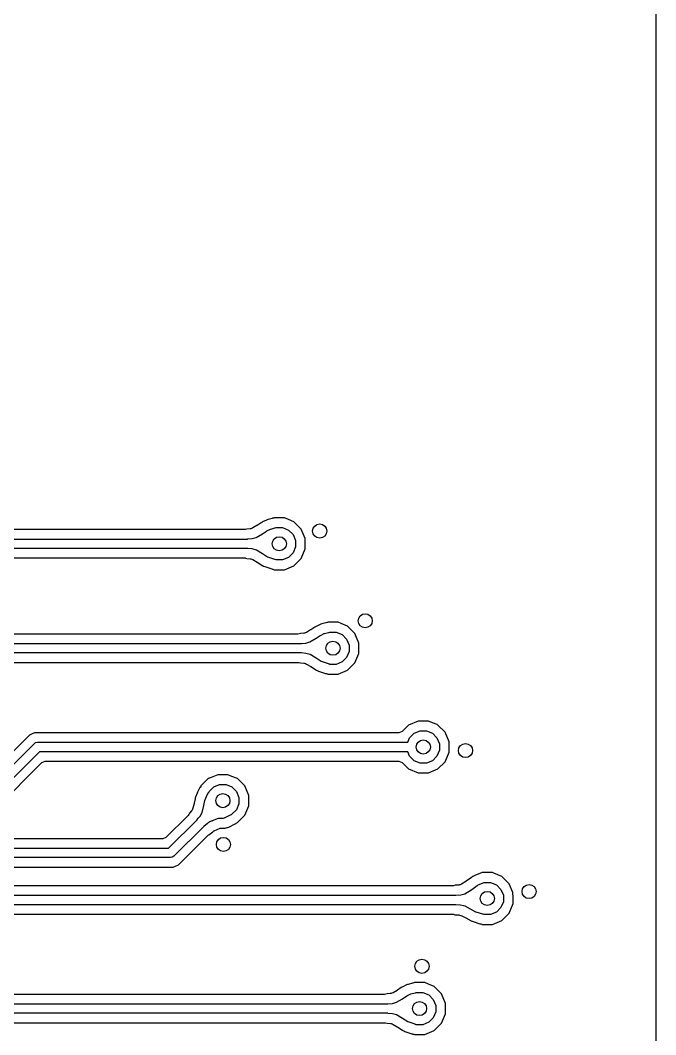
# Model space of a CAD drawing. Extents: x 114.9 to 199.6, y -137.1 to -76.7.
# Drawn here: x 192.83 to 199.58, y -119.61 to -108.83 of the extents above; entities that cross this region are included whole.
import ezdxf

# ---------------------------------------------------------------- set-up
doc = ezdxf.new("R2010")
doc.units = 0
doc.layers.add('BLACK', color=7, linetype='CONTINUOUS')

msp = doc.modelspace()

# ---------------------------------------------------------------- linework, layer by layer
at = {"layer": 'BLACK', "linetype": 'CONTINUOUS'}
for p, q in [((199.5795, -77.402406), (199.5795, -130.397593)), ((195.386044, -114.167191), (195.344587, -114.194918)), ((195.392909, -114.162969), (195.386044, -114.167191)), ((195.394439, -114.162107), (195.392909, -114.162969)), ((195.401588, -114.15843), (195.394439, -114.162107)), ((195.442778, -114.139188), (195.401588, -114.15843)), ((195.450844, -114.13582), (195.442778, -114.139188)), ((195.452657, -114.135149), (195.450844, -114.13582)), ((195.460964, -114.132465), (195.452657, -114.135149)), ((195.505512, -114.120078), (195.460964, -114.132465)), ((195.507881, -114.119665), (195.505512, -114.120078)), ((195.520354, -114.116506), (195.507849, -114.119485)), ((195.507849, -114.119485), (195.507881, -114.119665)), ((195.525199, -114.1145), (195.520354, -114.116506)), ((195.5252, -114.1145), (195.525199, -114.1145)), ((195.6348, -114.1145), (195.5252, -114.1145)), ((195.634801, -114.1145), (195.6348, -114.1145)), ((195.676744, -114.131874), (195.634801, -114.1145)), ((195.736058, -114.156443), (195.676744, -114.131874)), ((195.736059, -114.156444), (195.736058, -114.156443)), ((195.736061, -114.156445), (195.736059, -114.156444)), ((195.813555, -114.233939), (195.736061, -114.156445)), ((195.208525, -114.2395), (191.290062, -114.2395)), ((195.220846, -114.237926), (195.208525, -114.2395)), ((195.236038, -114.233979), (195.220846, -114.237926)), ((195.268977, -114.231434), (195.236038, -114.233979)), ((195.278354, -114.229782), (195.268977, -114.231434)), ((195.287384, -114.227266), (195.278354, -114.229782)), ((195.299447, -114.222078), (195.287384, -114.227266)), ((195.342562, -114.196202), (195.299447, -114.222078)), ((195.344587, -114.194918), (195.342562, -114.196202)), ((195.400097, -114.284715), (195.444705, -114.25488)), ((195.444705, -114.25488), (195.44624, -114.254015)), ((195.44624, -114.254015), (195.487423, -114.234776)), ((195.487423, -114.234776), (195.48923, -114.234108)), ((195.48923, -114.234108), (195.533778, -114.221722)), ((195.533778, -114.221722), (195.536845, -114.222096)), ((195.536845, -114.222096), (195.545859, -114.218363)), ((195.545859, -114.218363), (195.614141, -114.218363)), ((195.614141, -114.218363), (195.677225, -114.244493)), ((195.677225, -114.244493), (195.725507, -114.292775)), ((195.813555, -114.23394), (195.813555, -114.233939)), ((195.813557, -114.233942), (195.813555, -114.23394)), ((195.8555, -114.3352), (195.813557, -114.233942)), ((191.32, -114.34), (195.242349, -114.34)), ((195.242349, -114.34), (195.244161, -114.339166)), ((195.244161, -114.339166), (195.292142, -114.335461)), ((195.292142, -114.335461), (195.335825, -114.323288)), ((195.335825, -114.323288), (195.400097, -114.284715)), ((195.725507, -114.292775), (195.751637, -114.355859)), ((195.751637, -114.355859), (195.751637, -114.424141)), ((195.8555, -114.4448), (195.8555, -114.3352)), ((195.242497, -114.44), (191.34071, -114.44)), ((195.244152, -114.440842), (195.242497, -114.44)), ((195.292644, -114.444627), (195.244152, -114.440842)), ((195.336588, -114.457021), (195.292644, -114.444627)), ((195.400096, -114.495284), (195.336588, -114.457021)), ((195.456176, -114.531286), (195.400096, -114.495284)), ((195.725507, -114.487225), (195.677225, -114.535507)), ((195.751637, -114.424141), (195.725507, -114.487225)), ((195.813557, -114.546058), (195.8555, -114.4448)), ((191.402635, -114.5405), (195.209557, -114.5405)), ((195.209557, -114.5405), (195.21648, -114.540991)), ((195.21648, -114.540991), (195.219693, -114.541449)), ((195.219693, -114.541449), (195.235942, -114.546022)), ((195.235942, -114.546022), (195.27079, -114.548741)), ((195.27079, -114.548741), (195.272321, -114.54896)), ((195.272321, -114.54896), (195.272832, -114.549262)), ((195.272832, -114.549262), (195.278687, -114.550306)), ((195.278687, -114.550306), (195.287957, -114.55292)), ((195.287957, -114.55292), (195.299932, -114.558104)), ((195.299932, -114.558104), (195.343799, -114.584534)), ((195.343799, -114.584534), (195.344929, -114.585237)), ((195.344929, -114.585237), (195.361789, -114.596061)), ((195.361789, -114.596061), (195.399163, -114.620055)), ((195.458788, -114.532537), (195.456176, -114.531286)), ((195.533336, -114.557451), (195.458788, -114.532537)), ((195.534698, -114.557816), (195.533336, -114.557451)), ((195.536018, -114.55756), (195.534698, -114.557816)), ((195.545859, -114.561637), (195.536018, -114.55756)), ((195.614141, -114.561637), (195.545859, -114.561637)), ((195.677225, -114.535507), (195.614141, -114.561637)), ((195.736061, -114.623555), (195.813555, -114.546061)), ((195.813555, -114.54606), (195.813557, -114.546058)), ((195.813555, -114.546061), (195.813555, -114.54606)), ((195.399163, -114.620055), (195.399173, -114.620061)), ((195.399173, -114.620061), (195.399181, -114.620066)), ((195.399181, -114.620066), (195.399192, -114.620072)), ((195.399192, -114.620072), (195.399202, -114.620078)), ((195.399202, -114.620078), (195.402705, -114.622031)), ((195.402705, -114.622031), (195.410605, -114.626436)), ((195.410605, -114.626436), (195.413217, -114.627687)), ((195.413217, -114.627687), (195.425348, -114.632597)), ((195.425348, -114.632597), (195.499893, -114.65751)), ((195.499893, -114.65751), (195.506012, -114.659351)), ((195.506012, -114.659351), (195.507377, -114.659717)), ((195.507377, -114.659717), (195.507378, -114.659717)), ((195.507378, -114.659717), (195.507389, -114.65972)), ((195.507389, -114.65972), (195.507399, -114.65972)), ((195.507399, -114.65972), (195.507476, -114.659732)), ((195.507476, -114.659732), (195.508693, -114.660069)), ((195.508693, -114.660069), (195.510068, -114.660438)), ((195.510068, -114.660438), (195.510064, -114.66045)), ((195.510064, -114.66045), (195.518983, -114.662924)), ((195.518983, -114.662924), (195.5252, -114.6655)), ((195.5252, -114.6655), (195.525202, -114.6655)), ((195.525202, -114.6655), (195.634798, -114.6655)), ((195.634798, -114.6655), (195.6348, -114.6655)), ((195.6348, -114.6655), (195.736058, -114.623557)), ((195.736058, -114.623557), (195.73606, -114.623555)), ((195.73606, -114.623555), (195.736061, -114.623555)), ((196.012778, -115.249188), (195.971588, -115.26843)), ((196.020844, -115.24582), (196.012778, -115.249188)), ((196.022657, -115.245149), (196.020844, -115.24582)), ((196.030964, -115.242465), (196.022657, -115.245149)), ((196.075512, -115.230078), (196.030964, -115.242465)), ((196.077881, -115.229665), (196.075512, -115.230078)), ((196.090354, -115.226506), (196.077849, -115.229485)), ((196.077849, -115.229485), (196.077881, -115.229665)), ((196.095199, -115.2245), (196.090354, -115.226506)), ((196.0952, -115.2245), (196.095199, -115.2245)), ((196.2048, -115.2245), (196.0952, -115.2245)), ((196.204801, -115.2245), (196.2048, -115.2245)), ((196.237206, -115.237923), (196.204801, -115.2245)), ((196.306058, -115.266443), (196.237206, -115.237923)), ((195.778525, -115.3495), (191.890062, -115.3495)), ((195.790846, -115.347926), (195.778525, -115.3495)), ((195.806038, -115.343979), (195.790846, -115.347926)), ((195.838977, -115.341434), (195.806038, -115.343979)), ((195.848354, -115.339782), (195.838977, -115.341434)), ((195.857384, -115.337266), (195.848354, -115.339782)), ((195.869447, -115.332078), (195.857384, -115.337266)), ((195.912562, -115.306202), (195.869447, -115.332078)), ((195.914587, -115.304918), (195.912562, -115.306202)), ((195.956044, -115.277191), (195.914587, -115.304918)), ((195.962909, -115.272969), (195.956044, -115.277191)), ((195.964439, -115.272107), (195.962909, -115.272969)), ((195.971588, -115.26843), (195.964439, -115.272107)), ((196.01624, -115.364015), (196.057423, -115.344776)), ((196.057423, -115.344776), (196.05923, -115.344108)), ((196.05923, -115.344108), (196.103778, -115.331722)), ((196.103778, -115.331722), (196.106845, -115.332096)), ((196.106845, -115.332096), (196.115859, -115.328363)), ((196.115859, -115.328363), (196.184141, -115.328363)), ((196.184141, -115.328363), (196.247225, -115.354493)), ((196.247225, -115.354493), (196.295507, -115.402775)), ((196.306059, -115.266444), (196.306058, -115.266443)), ((196.306061, -115.266445), (196.306059, -115.266444)), ((196.383555, -115.343939), (196.306061, -115.266445)), ((196.383555, -115.34394), (196.383555, -115.343939)), ((196.383557, -115.343942), (196.383555, -115.34394)), ((196.4255, -115.4452), (196.383557, -115.343942)), ((191.92, -115.45), (195.812349, -115.45)), ((195.812349, -115.45), (195.814161, -115.449166)), ((195.814161, -115.449166), (195.862142, -115.445461)), ((195.862142, -115.445461), (195.905825, -115.433288)), ((195.905825, -115.433288), (195.970097, -115.394715)), ((195.970097, -115.394715), (196.014705, -115.36488)), ((196.014705, -115.36488), (196.01624, -115.364015)), ((196.295507, -115.402775), (196.321637, -115.465859)), ((196.321637, -115.465859), (196.321637, -115.534141)), ((196.4255, -115.5548), (196.4255, -115.4452)), ((195.812497, -115.55), (191.940711, -115.55)), ((195.814152, -115.550842), (195.812497, -115.55)), ((195.862644, -115.554627), (195.814152, -115.550842)), ((195.906588, -115.567021), (195.862644, -115.554627)), ((195.970096, -115.605284), (195.906588, -115.567021)), ((196.321637, -115.534141), (196.295507, -115.597225)), ((196.383557, -115.656058), (196.4255, -115.5548)), ((192.002635, -115.6505), (195.779557, -115.6505)), ((195.779557, -115.6505), (195.78648, -115.650991)), ((195.78648, -115.650991), (195.789693, -115.651449)), ((195.789693, -115.651449), (195.805942, -115.656022)), ((195.805942, -115.656022), (195.84079, -115.658741)), ((195.84079, -115.658741), (195.842321, -115.65896)), ((195.842321, -115.65896), (195.842832, -115.659262)), ((195.842832, -115.659262), (195.848687, -115.660306)), ((195.848687, -115.660306), (195.857957, -115.66292)), ((195.857957, -115.66292), (195.869932, -115.668104)), ((195.869932, -115.668104), (195.913799, -115.694534)), ((196.026176, -115.641286), (195.970096, -115.605284)), ((196.028788, -115.642537), (196.026176, -115.641286)), ((196.103336, -115.667451), (196.028788, -115.642537)), ((196.104698, -115.667816), (196.103336, -115.667451)), ((196.106018, -115.66756), (196.104698, -115.667816)), ((196.115859, -115.671637), (196.106018, -115.66756)), ((196.184141, -115.671637), (196.115859, -115.671637)), ((196.247225, -115.645507), (196.184141, -115.671637)), ((196.295507, -115.597225), (196.247225, -115.645507)), ((196.306061, -115.733555), (196.383555, -115.656061)), ((196.383555, -115.65606), (196.383557, -115.656058)), ((196.383555, -115.656061), (196.383555, -115.65606)), ((195.913799, -115.694534), (195.914929, -115.695237)), ((195.914929, -115.695237), (195.941752, -115.712457)), ((195.941752, -115.712457), (195.969163, -115.730055)), ((195.969163, -115.730055), (195.969173, -115.730061)), ((195.969173, -115.730061), (195.969181, -115.730066)), ((195.969181, -115.730066), (195.969192, -115.730072)), ((195.969192, -115.730072), (195.969202, -115.730078)), ((195.969202, -115.730078), (195.972705, -115.732031)), ((195.972705, -115.732031), (195.980605, -115.736436)), ((195.980605, -115.736436), (195.983217, -115.737687)), ((195.983217, -115.737687), (195.995348, -115.742597)), ((195.995348, -115.742597), (196.069893, -115.76751)), ((196.069893, -115.76751), (196.076012, -115.769351)), ((196.076012, -115.769351), (196.077377, -115.769717)), ((196.077377, -115.769717), (196.077378, -115.769717)), ((196.077378, -115.769717), (196.077389, -115.76972)), ((196.077389, -115.76972), (196.077399, -115.76972)), ((196.077399, -115.76972), (196.077476, -115.769732)), ((196.077476, -115.769732), (196.078693, -115.770069)), ((196.078693, -115.770069), (196.080068, -115.770438)), ((196.080068, -115.770438), (196.080064, -115.77045)), ((196.080064, -115.77045), (196.088983, -115.772924)), ((196.088983, -115.772924), (196.0952, -115.7755)), ((196.0952, -115.7755), (196.095202, -115.7755)), ((196.095202, -115.7755), (196.204798, -115.7755)), ((196.204798, -115.7755), (196.2048, -115.7755)), ((196.2048, -115.7755), (196.306058, -115.733557)), ((196.306058, -115.733557), (196.30606, -115.733555)), ((196.30606, -115.733555), (196.306061, -115.733555)), ((196.953939, -116.316444), (196.885237, -116.385148)), ((197.055198, -116.2745), (196.953939, -116.316444)), ((197.0552, -116.2745), (197.055198, -116.2745)), ((197.1648, -116.2745), (197.0552, -116.2745)), ((197.164801, -116.2745), (197.1648, -116.2745)), ((197.208924, -116.292777), (197.164801, -116.2745)), ((197.256444, -116.312461), (197.208924, -116.292777)), ((197.26606, -116.316444), (197.256444, -116.312461)), ((197.343555, -116.393939), (197.26606, -116.316444)), ((192.924747, -116.422413), (192.336012, -117.011148)), ((192.924749, -116.422412), (192.924747, -116.422413)), ((192.952406, -116.410956), (192.924749, -116.422412)), ((192.980064, -116.3995), (192.952406, -116.410955)), ((192.952406, -116.410955), (192.952406, -116.410956)), ((196.850589, -116.3995), (192.980064, -116.3995)), ((196.885237, -116.385148), (196.850589, -116.3995)), ((196.964493, -116.452775), (197.012775, -116.404493)), ((197.012775, -116.404493), (197.075859, -116.378363)), ((197.075859, -116.378363), (197.144141, -116.378363)), ((197.144141, -116.378363), (197.207225, -116.404493)), ((197.207225, -116.404493), (197.255507, -116.452775)), ((197.343555, -116.39394), (197.343555, -116.393939)), ((197.343557, -116.393942), (197.343555, -116.39394)), ((197.3855, -116.4952), (197.343557, -116.393942)), ((192.36329, -117.126), (192.974645, -116.514644)), ((192.974645, -116.514644), (192.990866, -116.503806)), ((192.990866, -116.503806), (193.01, -116.5)), ((193.01, -116.5), (196.944932, -116.5)), ((196.944932, -116.5), (196.964493, -116.452775)), ((197.255507, -116.452775), (197.281637, -116.515859)), ((197.281637, -116.515859), (197.281637, -116.584141)), ((197.3855, -116.6048), (197.3855, -116.4952)), ((193.030711, -116.6), (192.419355, -117.211355)), ((196.944932, -116.6), (193.030711, -116.6)), ((196.964493, -116.647225), (196.944932, -116.6)), ((197.012775, -116.695507), (196.964493, -116.647225)), ((197.255507, -116.647225), (197.207225, -116.695507)), ((197.281637, -116.584141), (197.255507, -116.647225)), ((197.343557, -116.706058), (197.3855, -116.6048)), ((192.469252, -117.303588), (193.057987, -116.714851)), ((193.057987, -116.714851), (193.092635, -116.7005)), ((193.092635, -116.7005), (196.850589, -116.7005)), ((196.850589, -116.7005), (196.885237, -116.714852)), ((196.885237, -116.714852), (196.953939, -116.783555)), ((197.075859, -116.721637), (197.012775, -116.695507)), ((197.144141, -116.721637), (197.075859, -116.721637)), ((197.207225, -116.695507), (197.144141, -116.721637)), ((197.266061, -116.783555), (197.343555, -116.706061)), ((197.343555, -116.70606), (197.343557, -116.706058)), ((197.343555, -116.706061), (197.343555, -116.70606)), ((194.925198, -116.8445), (194.854247, -116.87389)), ((194.9252, -116.8445), (194.925198, -116.8445)), ((195.0348, -116.8445), (194.9252, -116.8445)), ((195.034801, -116.8445), (195.0348, -116.8445)), ((195.076744, -116.861874), (195.034801, -116.8445)), ((195.136058, -116.886443), (195.076744, -116.861874)), ((196.953939, -116.783555), (196.95394, -116.783555)), ((196.95394, -116.783555), (196.953942, -116.783557)), ((196.953942, -116.783557), (197.0552, -116.8255)), ((197.0552, -116.8255), (197.055202, -116.8255)), ((197.055202, -116.8255), (197.164798, -116.8255)), ((197.164798, -116.8255), (197.1648, -116.8255)), ((197.1648, -116.8255), (197.266058, -116.783557)), ((197.266058, -116.783557), (197.26606, -116.783555)), ((197.26606, -116.783555), (197.266061, -116.783555)), ((194.744438, -116.96878), (194.737706, -116.979723)), ((194.746442, -116.963942), (194.744438, -116.96878)), ((194.746443, -116.963941), (194.746442, -116.963942)), ((194.823939, -116.886444), (194.746443, -116.963941)), ((194.82394, -116.886444), (194.823939, -116.886444)), ((194.826806, -116.885257), (194.82394, -116.886444)), ((194.854247, -116.87389), (194.826806, -116.885257)), ((194.834493, -117.022775), (194.882775, -116.974493)), ((194.882775, -116.974493), (194.945859, -116.948363)), ((194.945859, -116.948363), (195.014141, -116.948363)), ((195.014141, -116.948363), (195.077225, -116.974493)), ((195.077225, -116.974493), (195.125507, -117.022775)), ((195.136059, -116.886444), (195.136058, -116.886443)), ((195.136061, -116.886445), (195.136059, -116.886444)), ((195.213555, -116.963939), (195.136061, -116.886445)), ((195.213555, -116.96394), (195.213555, -116.963939)), ((195.213557, -116.963942), (195.213555, -116.96394)), ((195.2555, -117.0652), (195.213557, -116.963942)), ((194.690096, -117.082415), (194.687632, -117.090105)), ((194.705613, -117.039692), (194.690096, -117.082415)), ((194.708968, -117.031533), (194.705613, -117.039692)), ((194.709775, -117.029782), (194.708968, -117.031533)), ((194.713729, -117.022057), (194.709775, -117.029782)), ((194.736471, -116.981799), (194.713729, -117.022057)), ((194.737856, -116.979828), (194.736471, -116.981799)), ((194.737706, -116.979723), (194.737856, -116.979828)), ((194.789259, -117.11843), (194.804778, -117.075701)), ((194.804778, -117.075701), (194.805587, -117.073946)), ((194.805587, -117.073946), (194.828326, -117.033692)), ((194.828326, -117.033692), (194.830759, -117.031788)), ((194.830759, -117.031788), (194.834493, -117.022775)), ((195.125507, -117.022775), (195.151637, -117.085859)), ((195.151637, -117.085859), (195.151637, -117.154141)), ((195.2555, -117.1748), (195.2555, -117.0652)), ((194.67507, -117.150857), (194.662878, -117.199643)), ((194.675595, -117.148516), (194.67507, -117.150857)), ((194.685307, -117.099577), (194.675595, -117.148516)), ((194.687165, -117.09178), (194.685307, -117.099577)), ((194.687632, -117.090105), (194.687165, -117.09178)), ((194.760169, -117.245485), (194.778341, -117.172763)), ((194.778341, -117.172763), (194.788787, -117.120123)), ((194.788787, -117.120123), (194.789259, -117.11843)), ((195.151637, -117.154141), (195.125507, -117.217225)), ((195.213557, -117.276058), (195.2555, -117.1748)), ((194.610907, -117.276252), (194.376012, -117.511148)), ((194.618504, -117.26643), (194.610907, -117.276252)), ((194.626455, -117.2529), (194.618504, -117.26643)), ((194.62646, -117.252892), (194.626455, -117.2529)), ((194.647947, -117.227807), (194.62646, -117.252892)), ((194.65341, -117.220006), (194.647947, -117.227807)), ((194.658018, -117.211837), (194.65341, -117.220006)), ((194.662878, -117.199643), (194.658018, -117.211837)), ((194.719455, -117.306499), (194.737888, -117.284981)), ((194.737888, -117.284981), (194.760169, -117.245485)), ((195.06541, -117.271402), (194.995079, -117.306499)), ((195.066632, -117.270697), (195.06541, -117.271402)), ((195.067385, -117.269582), (195.066632, -117.270697)), ((195.077225, -117.265507), (195.067385, -117.269582)), ((195.125507, -117.217225), (195.077225, -117.265507)), ((195.136058, -117.353557), (195.213557, -117.276058)), ((194.40329, -117.626), (194.705889, -117.3234)), ((194.776704, -117.394005), (194.459355, -117.711355)), ((194.705889, -117.3234), (194.706581, -117.321529)), ((194.706581, -117.321529), (194.719455, -117.306499)), ((194.77847, -117.393431), (194.776704, -117.394005)), ((194.815438, -117.361815), (194.77847, -117.393431)), ((194.815439, -117.361815), (194.815438, -117.361815)), ((194.824306, -117.356848), (194.815439, -117.361815)), ((194.824307, -117.356848), (194.824306, -117.356848)), ((194.825723, -117.356054), (194.824307, -117.356848)), ((194.829828, -117.35195), (194.825723, -117.356054)), ((194.842209, -117.346821), (194.829828, -117.35195)), ((194.842826, -117.346476), (194.842209, -117.346821)), ((194.842827, -117.346477), (194.842826, -117.346476)), ((194.85527, -117.33951), (194.842827, -117.346477)), ((194.855271, -117.339509), (194.85527, -117.33951)), ((194.865869, -117.33688), (194.855271, -117.339509)), ((194.867528, -117.336333), (194.865869, -117.33688)), ((194.931083, -117.310007), (194.867528, -117.336333)), ((194.979413, -117.310007), (194.931083, -117.310007)), ((194.981906, -117.309738), (194.979413, -117.310007)), ((194.992348, -117.307461), (194.981906, -117.309738)), ((194.995079, -117.306499), (194.992348, -117.307461)), ((195.004383, -117.412816), (195.014825, -117.410539)), ((195.014825, -117.410539), (195.0274, -117.406968)), ((195.0274, -117.406968), (195.030131, -117.406006)), ((195.030131, -117.406006), (195.042186, -117.400898)), ((195.042186, -117.400898), (195.112517, -117.365801)), ((195.112517, -117.365801), (195.118131, -117.362785)), ((195.118131, -117.362785), (195.119353, -117.36208)), ((195.119353, -117.36208), (195.119362, -117.362071)), ((195.119362, -117.362071), (195.119445, -117.362011)), ((195.119445, -117.362011), (195.120837, -117.361223)), ((195.120837, -117.361223), (195.121764, -117.360689)), ((195.121764, -117.360689), (195.121768, -117.360696)), ((195.121768, -117.360696), (195.129834, -117.356134)), ((195.129834, -117.356134), (195.136058, -117.353557)), ((194.376012, -117.511148), (194.341364, -117.5255)), ((194.509252, -117.803588), (194.82448, -117.488358)), ((194.82448, -117.488358), (194.829673, -117.483849)), ((194.829673, -117.483849), (194.832287, -117.481883)), ((194.832287, -117.481883), (194.847039, -117.473609)), ((194.847039, -117.473609), (194.874315, -117.450281)), ((194.874315, -117.450281), (194.875531, -117.449367)), ((194.875531, -117.449367), (194.875792, -117.449299)), ((194.875792, -117.449299), (194.875969, -117.449167)), ((194.875933, -117.449119), (194.877964, -117.447581)), ((194.875969, -117.449167), (194.875933, -117.449119)), ((194.877964, -117.447581), (194.886012, -117.442648)), ((194.886012, -117.442648), (194.888661, -117.44)), ((194.888661, -117.44), (194.951745, -117.41387)), ((194.951745, -117.41387), (194.997896, -117.41387)), ((194.997896, -117.41387), (195.004383, -117.412816)), ((188.198, -117.626), (194.40329, -117.626)), ((194.341364, -117.5255), (188.31299, -117.5255)), ((194.424, -117.726), (188.198, -117.726)), ((194.443134, -117.722194), (194.424, -117.726)), ((194.459355, -117.711355), (194.443134, -117.722194)), ((188.31299, -117.8265), (194.453934, -117.8265)), ((194.453934, -117.8265), (194.453936, -117.8265)), ((194.453936, -117.8265), (194.476848, -117.817009)), ((194.476848, -117.817009), (194.509252, -117.803588)), ((197.620702, -117.936497), (197.565776, -117.976655)), ((197.623001, -117.935428), (197.620702, -117.936497)), ((197.626779, -117.932707), (197.623001, -117.935428)), ((197.632778, -117.927606), (197.626779, -117.932707)), ((197.63394, -117.926444), (197.632778, -117.927606)), ((197.635012, -117.926), (197.63394, -117.926444)), ((197.657432, -117.916713), (197.635012, -117.926)), ((197.735198, -117.8845), (197.657432, -117.916713)), ((197.7352, -117.8845), (197.735198, -117.8845)), ((197.8448, -117.8845), (197.7352, -117.8845)), ((197.844801, -117.8845), (197.8448, -117.8845)), ((197.860461, -117.890987), (197.844801, -117.8845)), ((197.946058, -117.926443), (197.860461, -117.890987)), ((197.946059, -117.926444), (197.946058, -117.926443)), ((197.946061, -117.926445), (197.946059, -117.926444)), ((198.023555, -118.003939), (197.946061, -117.926445)), ((197.419975, -118.0255), (188.31299, -118.0255)), ((197.43164, -118.024091), (197.419975, -118.0255)), ((197.448181, -118.020036), (197.43164, -118.024091)), ((197.448184, -118.020035), (197.448181, -118.020036)), ((197.448187, -118.020035), (197.448184, -118.020035)), ((197.455223, -118.019621), (197.448187, -118.020035)), ((197.486241, -118.017799), (197.455223, -118.019621)), ((197.495388, -118.016385), (197.486241, -118.017799)), ((197.501734, -118.014779), (197.495388, -118.016385)), ((197.516127, -118.008547), (197.501734, -118.014779)), ((197.563231, -117.978398), (197.516127, -118.008547)), ((197.565431, -117.976891), (197.563231, -117.978398)), ((197.565458, -117.976885), (197.565431, -117.976891)), ((197.565776, -117.976655), (197.565458, -117.976885)), ((197.624147, -118.064671), (197.682971, -118.021661)), ((197.682971, -118.021661), (197.686453, -118.020814)), ((197.686453, -118.020814), (197.692775, -118.014493)), ((197.692775, -118.014493), (197.755859, -117.988363)), ((197.755859, -117.988363), (197.824141, -117.988363)), ((197.824141, -117.988363), (197.887225, -118.014493)), ((197.887225, -118.014493), (197.935507, -118.062775)), ((198.023555, -118.00394), (198.023555, -118.003939)), ((198.023557, -118.003942), (198.023555, -118.00394)), ((198.062242, -118.097334), (198.023557, -118.003942)), ((188.198, -118.126), (197.452933, -118.126)), ((197.452933, -118.126), (197.454374, -118.125353)), ((197.454374, -118.125353), (197.507062, -118.122258)), ((197.507062, -118.122258), (197.551904, -118.110909)), ((197.551904, -118.110909), (197.624147, -118.064671)), ((197.935507, -118.062775), (197.961637, -118.125859)), ((197.961637, -118.125859), (197.961637, -118.194141)), ((198.062242, -118.120161), (198.062242, -118.097334)), ((198.0655, -118.128026), (198.062242, -118.120161)), ((198.0655, -118.2148), (198.0655, -118.128026)), ((197.45265, -118.226), (188.198, -118.226)), ((197.454217, -118.226786), (197.45265, -118.226)), ((197.50691, -118.230607), (197.454217, -118.226786)), ((197.506914, -118.230608), (197.50691, -118.230607)), ((197.538889, -118.239044), (197.506914, -118.230608)), ((197.553361, -118.242863), (197.538889, -118.239044)), ((197.553363, -118.242864), (197.553361, -118.242863)), ((197.612331, -118.273764), (197.553363, -118.242864)), ((197.935507, -118.257225), (197.887225, -118.305507)), ((197.961637, -118.194141), (197.935507, -118.257225)), ((198.023557, -118.316058), (198.0655, -118.2148)), ((188.31299, -118.3265), (197.419953, -118.3265)), ((197.419953, -118.3265), (197.426406, -118.326927)), ((197.426406, -118.326927), (197.429734, -118.327369)), ((197.429734, -118.327369), (197.446587, -118.33201)), ((197.446587, -118.33201), (197.486396, -118.334896)), ((197.486396, -118.334896), (197.487851, -118.33509)), ((197.487851, -118.33509), (197.488302, -118.335351)), ((197.488302, -118.335351), (197.493895, -118.336283)), ((197.493895, -118.336283), (197.509593, -118.340425)), ((197.509593, -118.340425), (197.519831, -118.344399)), ((197.519831, -118.344399), (197.562206, -118.366604)), ((197.562206, -118.366604), (197.562893, -118.366972)), ((197.562893, -118.366972), (197.617912, -118.39705)), ((197.668517, -118.304479), (197.612331, -118.273764)), ((197.670684, -118.305394), (197.668517, -118.304479)), ((197.743537, -118.32784), (197.670684, -118.305394)), ((197.744635, -118.328121), (197.743537, -118.32784)), ((197.7465, -118.32776), (197.744635, -118.328121)), ((197.755859, -118.331637), (197.7465, -118.32776)), ((197.824141, -118.331637), (197.755859, -118.331637)), ((197.887225, -118.305507), (197.824141, -118.331637)), ((197.946061, -118.393555), (198.023555, -118.316061)), ((198.023555, -118.31606), (198.023557, -118.316058)), ((198.023555, -118.316061), (198.023555, -118.31606)), ((197.617912, -118.39705), (197.626379, -118.401139)), ((197.626379, -118.401139), (197.627489, -118.401675)), ((197.627489, -118.401675), (197.629621, -118.402575)), ((197.629621, -118.402575), (197.629623, -118.402576)), ((197.629623, -118.402576), (197.629635, -118.40258)), ((197.629635, -118.40258), (197.629646, -118.402585)), ((197.629646, -118.402585), (197.63962, -118.406217)), ((197.63962, -118.406217), (197.712473, -118.428663)), ((197.712473, -118.428663), (197.71738, -118.430046)), ((197.71738, -118.430046), (197.718478, -118.430327)), ((197.718478, -118.430327), (197.718483, -118.430327)), ((197.718483, -118.430327), (197.718739, -118.430364)), ((197.718739, -118.430364), (197.72048, -118.430839)), ((197.72048, -118.430839), (197.721101, -118.430998)), ((197.721101, -118.430998), (197.721098, -118.431007)), ((197.721098, -118.431007), (197.730641, -118.433611)), ((197.730641, -118.433611), (197.7352, -118.4355)), ((197.7352, -118.4355), (197.735202, -118.4355)), ((197.735202, -118.4355), (197.844798, -118.4355)), ((197.844798, -118.4355), (197.8448, -118.4355)), ((197.8448, -118.4355), (197.946058, -118.393557)), ((197.946058, -118.393557), (197.94606, -118.393555)), ((197.94606, -118.393555), (197.946061, -118.393555)), ((196.834587, -119.134918), (196.832562, -119.136202)), ((196.876044, -119.107191), (196.834587, -119.134918)), ((196.882909, -119.102969), (196.876044, -119.107191)), ((196.884439, -119.102107), (196.882909, -119.102969)), ((196.891588, -119.09843), (196.884439, -119.102107)), ((196.932778, -119.079188), (196.891588, -119.09843)), ((196.940844, -119.07582), (196.932778, -119.079188)), ((196.942657, -119.075149), (196.940844, -119.07582)), ((196.950964, -119.072465), (196.942657, -119.075149)), ((196.995512, -119.060078), (196.950964, -119.072465)), ((196.997881, -119.059665), (196.995512, -119.060078)), ((197.010354, -119.056506), (196.997849, -119.059485)), ((196.997849, -119.059485), (196.997881, -119.059665)), ((197.015199, -119.0545), (197.010354, -119.056506)), ((197.0152, -119.0545), (197.015199, -119.0545)), ((197.1248, -119.0545), (197.0152, -119.0545)), ((197.124801, -119.0545), (197.1248, -119.0545)), ((197.166744, -119.071874), (197.124801, -119.0545)), ((197.226058, -119.096443), (197.166744, -119.071874)), ((197.226059, -119.096444), (197.226058, -119.096443)), ((197.226061, -119.096445), (197.226059, -119.096444)), ((197.303555, -119.173939), (197.226061, -119.096445)), ((196.698525, -119.1795), (189.292635, -119.1795)), ((196.710846, -119.177926), (196.698525, -119.1795)), ((196.726038, -119.173979), (196.710846, -119.177926)), ((196.758977, -119.171434), (196.726038, -119.173979)), ((196.768354, -119.169782), (196.758977, -119.171434)), ((196.777384, -119.167266), (196.768354, -119.169782)), ((196.789447, -119.162078), (196.777384, -119.167266)), ((196.832562, -119.136202), (196.789447, -119.162078)), ((196.825825, -119.263288), (196.890097, -119.224715)), ((196.890097, -119.224715), (196.934705, -119.19488)), ((196.934705, -119.19488), (196.93624, -119.194015)), ((196.93624, -119.194015), (196.977423, -119.174776)), ((196.977423, -119.174776), (196.97923, -119.174108)), ((196.97923, -119.174108), (197.023778, -119.161722)), ((197.023778, -119.161722), (197.026845, -119.162096)), ((197.026845, -119.162096), (197.035859, -119.158363)), ((197.035859, -119.158363), (197.104141, -119.158363)), ((197.104141, -119.158363), (197.167225, -119.184493)), ((197.167225, -119.184493), (197.215507, -119.232775)), ((197.215507, -119.232775), (197.241637, -119.295859)), ((197.303555, -119.17394), (197.303555, -119.173939)), ((197.303557, -119.173942), (197.303555, -119.17394)), ((197.3455, -119.2752), (197.303557, -119.173942)), ((189.230711, -119.28), (196.732349, -119.28)), ((196.732349, -119.28), (196.734161, -119.279166)), ((196.734161, -119.279166), (196.782142, -119.275461)), ((196.782142, -119.275461), (196.825825, -119.263288)), ((197.241637, -119.295859), (197.241637, -119.364141)), ((197.3455, -119.3848), (197.3455, -119.2752)), ((196.732497, -119.38), (189.21, -119.38)), ((196.734152, -119.380842), (196.732497, -119.38)), ((196.782644, -119.384627), (196.734152, -119.380842)), ((196.826588, -119.397021), (196.782644, -119.384627)), ((196.890096, -119.435284), (196.826588, -119.397021)), ((196.946176, -119.471286), (196.890096, -119.435284)), ((197.215507, -119.427225), (197.167225, -119.475507)), ((197.241637, -119.364141), (197.215507, -119.427225)), ((197.303557, -119.486058), (197.3455, -119.3848)), ((189.180064, -119.4805), (196.699557, -119.4805)), ((196.699557, -119.4805), (196.70648, -119.480991)), ((196.70648, -119.480991), (196.709693, -119.481449)), ((196.709693, -119.481449), (196.725942, -119.486022)), ((196.725942, -119.486022), (196.76079, -119.488741)), ((196.76079, -119.488741), (196.762321, -119.48896)), ((196.762321, -119.48896), (196.762832, -119.489262)), ((196.762832, -119.489262), (196.768687, -119.490306)), ((196.768687, -119.490306), (196.777957, -119.49292)), ((196.777957, -119.49292), (196.789932, -119.498104)), ((196.789932, -119.498104), (196.833799, -119.524534)), ((196.833799, -119.524534), (196.834929, -119.525237)), ((196.834929, -119.525237), (196.861752, -119.542457)), ((196.861752, -119.542457), (196.889163, -119.560055)), ((196.889163, -119.560055), (196.889173, -119.560061)), ((196.889173, -119.560061), (196.889181, -119.560066)), ((196.889181, -119.560066), (196.889192, -119.560072)), ((196.889192, -119.560072), (196.889202, -119.560078)), ((196.889202, -119.560078), (196.892705, -119.562031)), ((196.892705, -119.562031), (196.900605, -119.566436)), ((196.900605, -119.566436), (196.903217, -119.567687)), ((196.948788, -119.472537), (196.946176, -119.471286)), ((197.023336, -119.497451), (196.948788, -119.472537)), ((197.024698, -119.497816), (197.023336, -119.497451)), ((197.026018, -119.49756), (197.024698, -119.497816)), ((197.035859, -119.501637), (197.026018, -119.49756)), ((197.104141, -119.501637), (197.035859, -119.501637)), ((197.167225, -119.475507), (197.104141, -119.501637)), ((197.1248, -119.6055), (197.226058, -119.563557)), ((197.226058, -119.563557), (197.22606, -119.563555)), ((197.22606, -119.563555), (197.226061, -119.563555)), ((197.226061, -119.563555), (197.303555, -119.486061)), ((197.303555, -119.48606), (197.303557, -119.486058)), ((197.303555, -119.486061), (197.303555, -119.48606)), ((196.903217, -119.567687), (196.915348, -119.572597)), ((196.915348, -119.572597), (196.989893, -119.59751)), ((196.989893, -119.59751), (196.996012, -119.599351)), ((196.996012, -119.599351), (196.997377, -119.599717)), ((196.997377, -119.599717), (196.997378, -119.599717)), ((196.997378, -119.599717), (196.997389, -119.59972)), ((196.997389, -119.59972), (196.997399, -119.59972)), ((196.997399, -119.59972), (196.997476, -119.599732)), ((196.997476, -119.599732), (196.998693, -119.600069)), ((196.998693, -119.600069), (197.000068, -119.600438)), ((197.000068, -119.600438), (197.000064, -119.60045)), ((197.000064, -119.60045), (197.008983, -119.602924)), ((197.008983, -119.602924), (197.0152, -119.6055)), ((197.0152, -119.6055), (197.015202, -119.6055)), ((197.015202, -119.6055), (197.124798, -119.6055)), ((197.124798, -119.6055), (197.1248, -119.6055))]:
    msp.add_line(p, q, dxfattribs=at)
at = {"layer": 'BLACK'}
for centre in [(196.009115, -114.25449), (195.58, -114.39), (196.492875, -115.208557), (196.15, -115.5), (197.11, -116.55), (197.558449, -116.587371), (194.98, -117.12), (194.985886, -117.585507), (198.233879, -118.08602), (197.79, -118.16), (197.095673, -118.88073), (197.07, -119.33)]:
    msp.add_circle(centre, 0.075, dxfattribs=at)
at = {"layer": 'WHITE'}
for centre in [(196.009115, -114.25449), (195.58, -114.39), (196.492875, -115.208557), (196.15, -115.5), (197.11, -116.55), (197.558449, -116.587371), (194.98, -117.12), (194.985886, -117.585507), (198.233879, -118.08602), (197.79, -118.16), (197.095673, -118.88073), (197.07, -119.33)]:
    msp.add_circle(centre, 0.075, dxfattribs=at)

doc.saveas('drawing.dxf')
